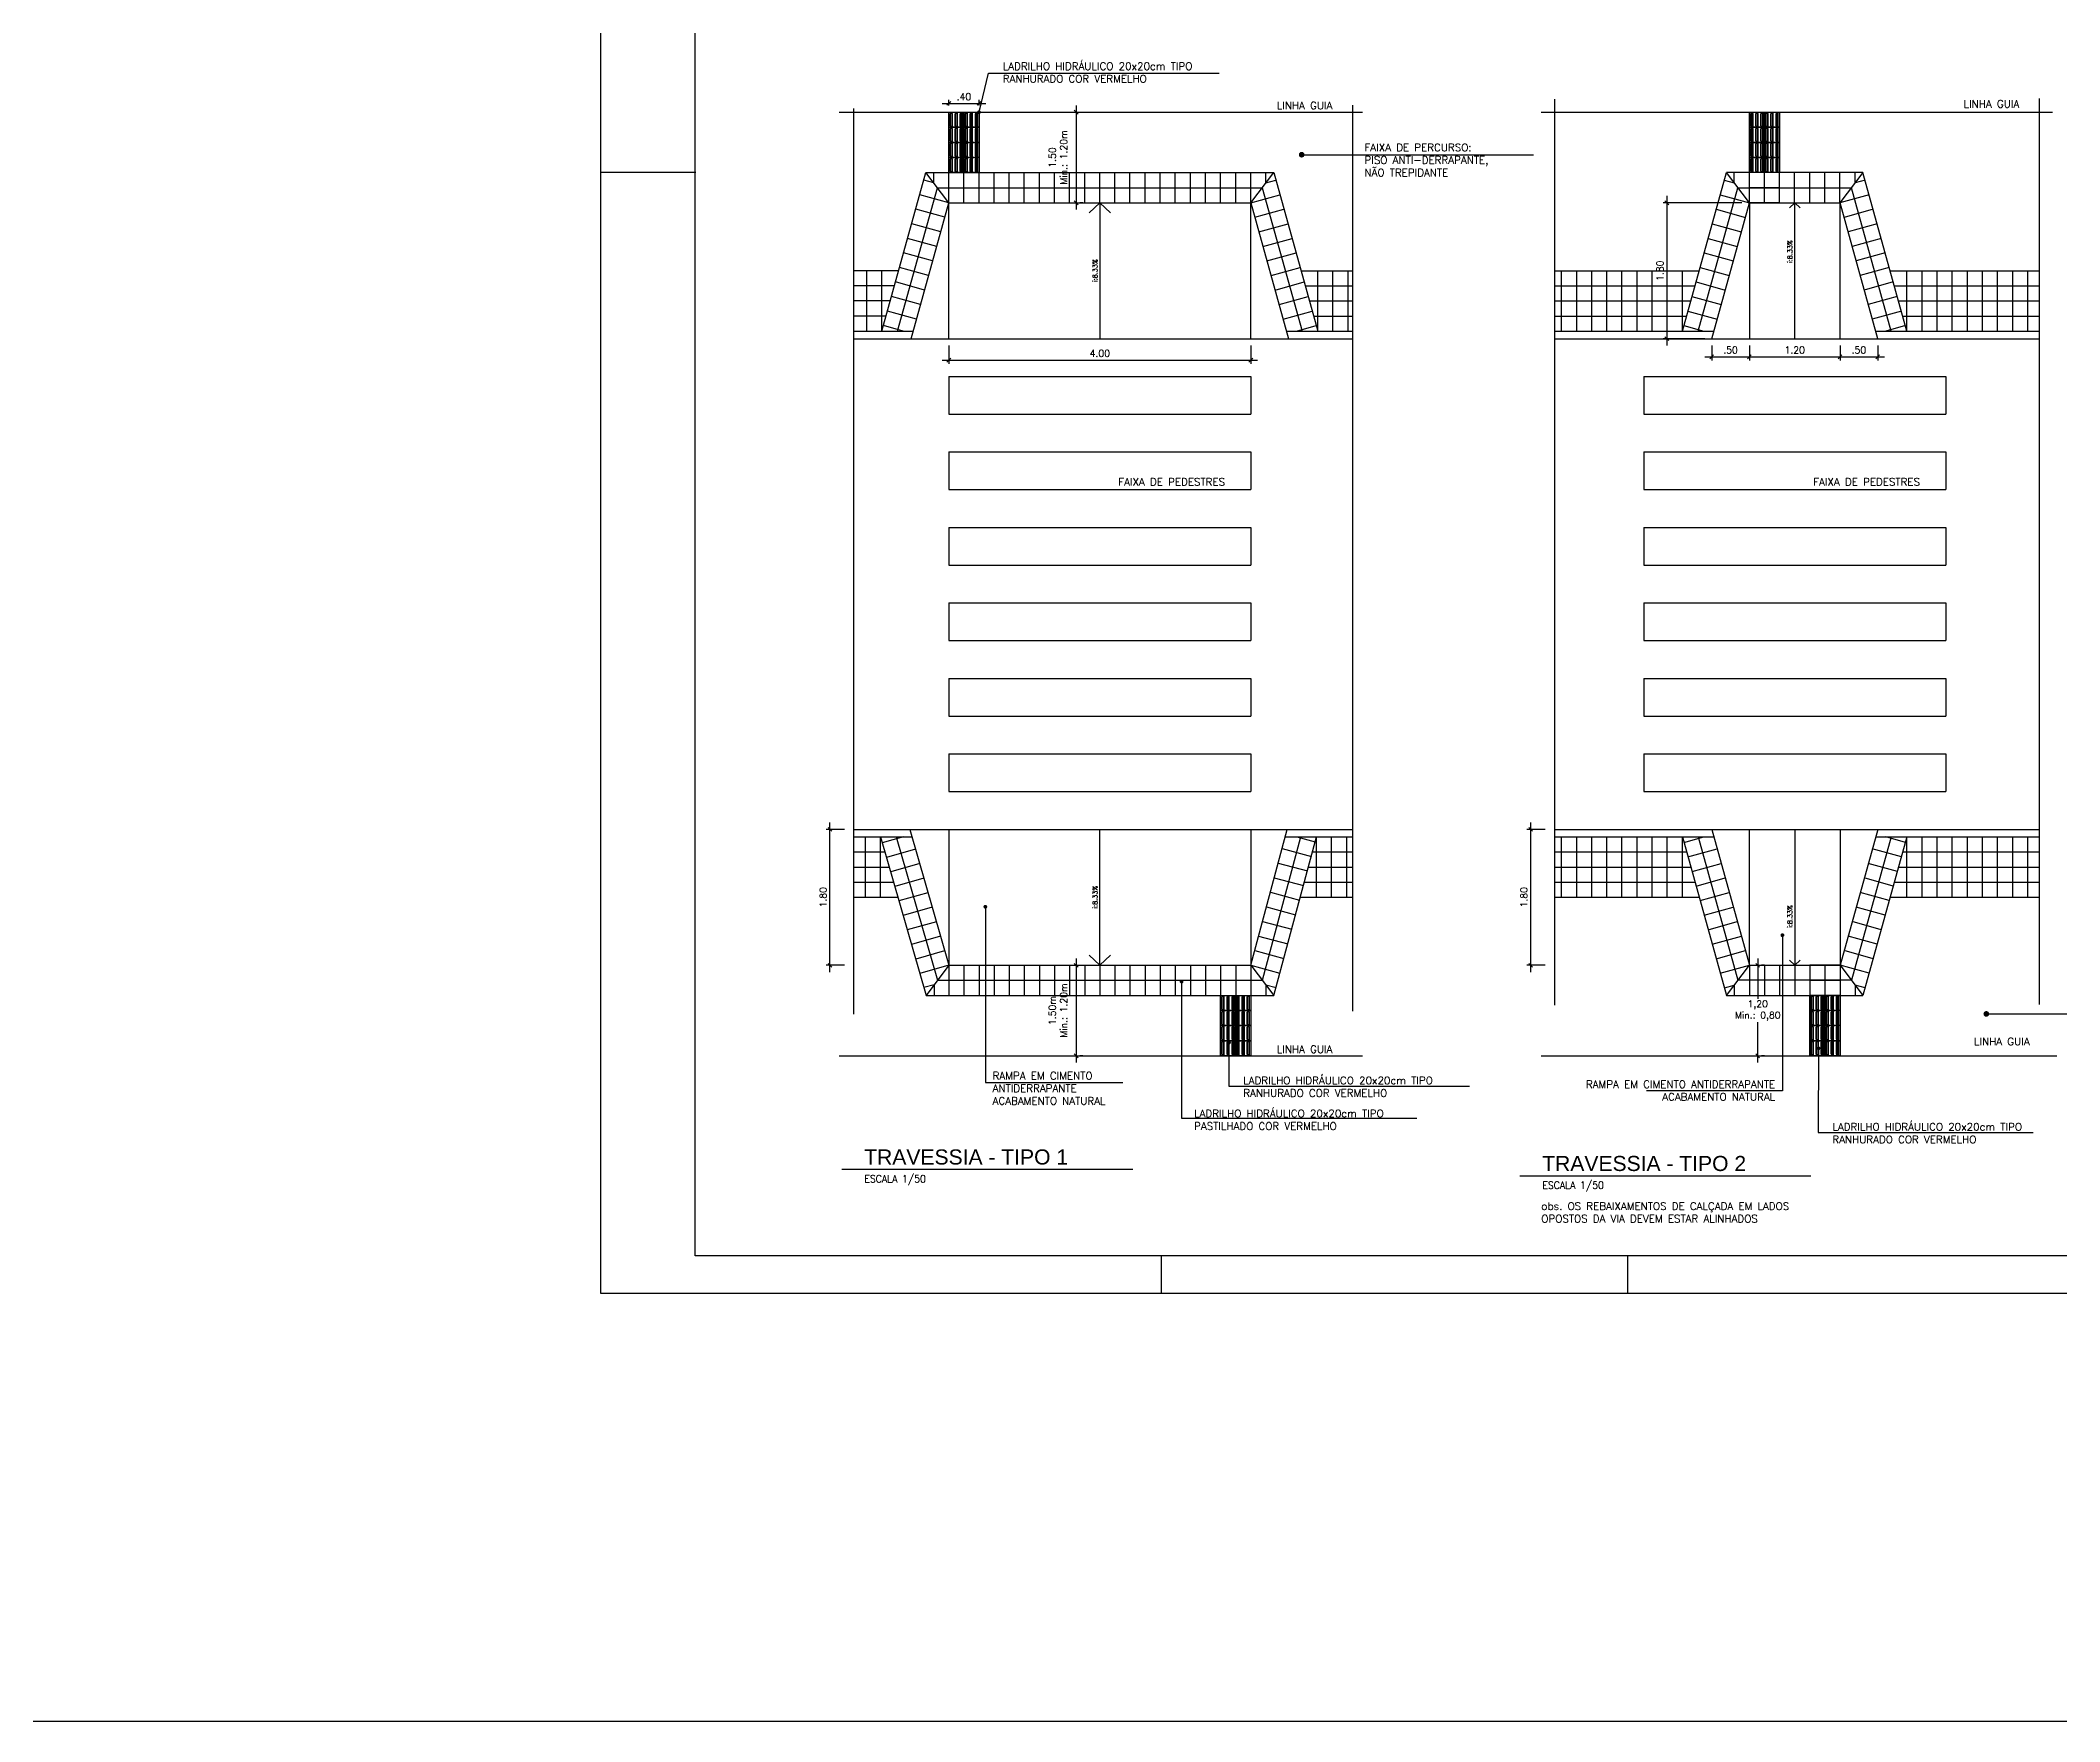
# Model space of a CAD drawing. Extents: x -1057 to 3416, y -340 to 4111.
# Drawn here: x -246.79 to -220.04, y 559.78 to 582.05 of the extents above; entities that cross this region are included whole.
import ezdxf
from ezdxf.enums import TextEntityAlignment as Align

# ---------------------------------------------------------------- set-up
doc = ezdxf.new("R2010")
doc.units = 0
doc.header["$LTSCALE"] = 50
doc.linetypes.add('ACAD_ISO04W100', pattern=[30, 24, -3, 0, -3])
doc.linetypes.add('CONTINU', pattern=[0])
for name, color, linetype in [('Cotas', 9, 'Continuous'), ('HACHURA', 8, 'Continuous'), ('medir projeto', 6, 'Continuous'), ('pena 0.09', 8, 'Continuous'), ('pena 0.1', 1, 'Continuous'), ('pena 0.2', 2, 'Continuous'), ('pena 0.5', 5, 'Continuous'), ('Texto 1', 7, 'Continuous'), ('Texto 2', 1, 'Continuous'), ('Texto 3', 3, 'Continuous')]:
    doc.layers.add(name, color=color, linetype=linetype)
doc.styles.add('arial', font='arial.ttf')
doc.styles.add('ROMANS', font='romans')
doc.styles.add('TT', font='arial.ttf')
doc.dimstyles.new('[m] 1-50', dxfattribs={"dimscale": 50, "dimtxt": 0.0018, "dimasz": 0.001, "dimexe": 0.001, "dimexo": 0.0018, "dimgap": 0.0005, "dimtad": 0, "dimzin": 4, "dimdsep": 46, "dimtxsty": 'ROMANS', "dimblk1": 'OBLIQUE', "dimblk2": 'OBLIQUE', "dimsah": 1, "dimcen": 0.001, "dimdle": 0.0018, "dimclrd": 256, "dimclre": 256, "dimclrt": 2, "dimadec": 0, "dimazin": 0, "dimtfac": 1, "dimtofl": 0, "dimtmove": 0, "dimatfit": 3, "dimldrblk": 'DOT', "dimfxl": 1, "dimtvp": 1, "dimtolj": 1, "dimtzin": 0, "dimarcsym": 0})
doc.dimstyles.new('[m] 1-75', dxfattribs={"dimscale": 75, "dimtxt": 0.0018, "dimasz": 0.001, "dimexe": 0.001, "dimexo": 0.0018, "dimgap": 0.0005, "dimtad": 0, "dimzin": 4, "dimdsep": 46, "dimtxsty": 'ROMANS', "dimblk1": 'OBLIQUE', "dimblk2": 'OBLIQUE', "dimsah": 1, "dimcen": 0.001, "dimdle": 0.0018, "dimclrd": 256, "dimclre": 256, "dimclrt": 2, "dimadec": 0, "dimazin": 0, "dimtfac": 1, "dimtofl": 0, "dimtmove": 0, "dimatfit": 3, "dimldrblk": 'DOT', "dimfxl": 1, "dimtvp": 1, "dimtolj": 1, "dimtzin": 0, "dimarcsym": 0})
doc.dimstyles.new('Copy of [m] 1-50', dxfattribs={"dimscale": 50, "dimtxt": 0.0018, "dimasz": 0.001, "dimexe": 0.001, "dimexo": 0.0018, "dimgap": 0.0005, "dimtad": 0, "dimtih": 1, "dimtoh": 1, "dimzin": 4, "dimdsep": 46, "dimtxsty": 'ROMANS', "dimblk1": 'OBLIQUE', "dimblk2": 'OBLIQUE', "dimsah": 1, "dimcen": 0.001, "dimdle": 0.0018, "dimclrd": 256, "dimclre": 256, "dimclrt": 2, "dimadec": 0, "dimazin": 0, "dimtfac": 1, "dimtofl": 0, "dimtmove": 0, "dimatfit": 3, "dimldrblk": 'DOT', "dimfxl": 1, "dimtvp": 1, "dimtolj": 1, "dimtzin": 0, "dimarcsym": 0})

# ---------------------------------------------------------------- blocks, each defined once
blk = doc.blocks.new('A$C52A74C32')
at = {"layer": 'HACHURA', "color": 1}
for p, q in [((0, 4), (4, 4)), ((0, 0), (0, 4)), ((0.35, 3.6), (0.35, 0.4)), ((0.45, 3.6), (0.45, 0.4)), ((0.85, 3.6), (0.85, 0.4)), ((0.95, 3.6), (0.95, 0.4)), ((1.7, 3.6), (1.7, 0.4)), ((1.8, 3.6), (1.8, 0.4)), ((2.2, 3.6), (2.2, 0.4)), ((2.3, 3.6), (2.3, 0.4)), ((3.05, 3.6), (3.05, 0.4)), ((3.15, 3.6), (3.15, 0.4)), ((3.55, 3.6), (3.55, 0.4)), ((3.65, 3.6), (3.65, 0.4)), ((4, 4), (4, 0)), ((4, 0), (0, 0))]:
    blk.add_line(p, q, dxfattribs=at)
for centre, major_axis, start_param, end_param in [((0.65, 3.6), (-0.212, 0.212), 3.926991, 7.068583), ((0.65, 0.4), (0.212, 0.212), 2.356194, 5.497787), ((0.65, 3.6), (-0.141, 0.141), 3.926991, 7.068583), ((0.65, 0.4), (-0.141, 0.141), 0.785398, 3.926991), ((2, 3.6), (-0.212, 0.212), 3.926991, 7.068583), ((2, 0.4), (0.212, 0.212), 2.356194, 5.497787), ((2, 3.6), (-0.141, 0.141), 3.926991, 7.068583), ((2, 0.4), (-0.141, 0.141), 0.785398, 3.926991), ((3.35, 3.6), (-0.212, 0.212), 3.926991, 7.068583), ((3.35, 0.4), (0.212, 0.212), 2.356194, 5.497787), ((3.35, 3.6), (-0.141, 0.141), 3.926991, 7.068583), ((3.35, 0.4), (-0.141, 0.141), 0.785398, 3.926991)]:
    blk.add_ellipse(centre, major_axis=major_axis, ratio=1, start_param=start_param, end_param=end_param, dxfattribs=at)
blk = doc.blocks.new('*U53')
at = {"color": 8}
for p, q in [((2.513, 29.7), (0.013, 29.7)), ((14.856, 0), (14.856, 1)), ((27.2, 1), (27.2, 0))]:
    blk.add_line(p, q, dxfattribs=at)
blk.add_lwpolyline([(0, 58), (82.7, 58), (82.7, 0), (0, 0)], close=True, dxfattribs=at)
at = {"color": 41}
blk.add_lwpolyline([(2.5, 57), (81.7, 57), (81.7, 1), (2.5, 1)], close=True, dxfattribs=at)
at = {"style": 'ROMANS'}
for tag, p, height in [('PRANCHA', (0.546, 60.716), 2), ('EQUIPE:', (64.485, 10.048), 0.2), ('REGIONAL', (68.085, 1.65), 0.2)]:
    blk.add_attdef(tag, p, '', height=height, dxfattribs=at)
at = {"color": 3, "style": 'arial'}
for tag, p in [('GERENCIA', (68.227, 13.23)), ('ETAPA', (68.114, 4.165))]:
    blk.add_attdef(tag, p, '', height=0.35, dxfattribs=at)
at = {"color": 2}
for tag, p, height, style in [('ADMINISTRAÇÃO', (68.199, 12.59), 0.2, 'arial'), ('SECRETÁRIO', (68.199, 11.922), 0.2, 'arial'), ('EQUIPE', (68.114, 10.032), 0.25, 'arial'), ('EQUIPE', (68.114, 9.632), 0.25, 'arial'), ('EQUIPE', (68.114, 9.232), 0.25, 'arial'), ('EQUIPE', (68.114, 8.832), 0.25, 'arial'), ('EQUIPE', (68.114, 8.432), 0.25, 'arial'), ('EQUIPE', (68.114, 8.032), 0.25, 'arial'), ('EQUIPE', (68.114, 7.632), 0.25, 'arial'), ('EQUIPE', (68.114, 7.232), 0.25, 'arial'), ('EQUIPE', (68.114, 6.832), 0.25, 'arial'), ('DESENHO', (78.445, 5.188), 0.25, 'ROMANS'), ('ESCALA', (78.445, 4.182), 0.25, 'ROMANS'), ('ASSUNTO', (68.114, 3.593), 0.3, 'arial'), ('ASSUNTO', (68.114, 3.164), 0.3, 'arial'), ('DATA', (78.445, 3.184), 0.25, 'ROMANS')]:
    blk.add_attdef(tag, p, '', height=height, dxfattribs=dict(at, style=style))
at = {"color": 4, "style": 'arial'}
blk.add_attdef('PROJETO', (68.114, 5.174), '', height=0.35, dxfattribs=at)
at = {"color": 6, "style": 'arial'}
blk.add_attdef('OBRA', (68.114, 2.169), '', height=0.4, dxfattribs=at)
at = {"color": 4, "style": 'arial'}
blk.add_attdef('NUM', text='', height=0.789, dxfattribs=at).set_placement((79.181, 1.511), align=Align.CENTER)
at = {"color": 9, "style": 'ROMANS'}
blk.add_attdef('ARQUIVO:', (82.058, 1.023), '', height=0.18, rotation=90, dxfattribs=at)
blk = doc.blocks.new('titulo_padrao_pmv')
at = {"layer": 'Texto 2', "linetype": 'Continuous', "style": 'ROMANS', "width": 0.9}
blk.add_attdef('ESCALA', (0.59269, -0.35325), '', height=0.2, dxfattribs=at)
at = {"layer": 'Texto 3', "style": 'ROMANS', "width": 0.9}
blk.add_attdef('TÍTULO', (0.58776, 0.12414), '', height=0.35, dxfattribs=at)
blk = doc.blocks.new('_OBLIQUE')
at = {"color": 0, "linetype": 'ByBlock'}
blk.add_line((-0.5, -0.5), (0.5, 0.5), dxfattribs=at)
blk = doc.blocks.new('*D73')
at = {"layer": 'Cotas', "lineweight": -2, "transparency": 16777216}
for p, q in [((-236.138, 571.603), (-236.381, 571.603)), ((-236.331, 569.713), (-236.331, 571.693)), ((-236.138, 569.803), (-236.381, 569.803))]:
    blk.add_line(p, q, dxfattribs=at)
at = {"layer": 'DEFPOINTS', "color": 0, "lineweight": -2, "transparency": 16777216}
for p in [(-236.331, 571.603), (-236.048, 571.603), (-236.048, 569.803)]:
    blk.add_point(p, dxfattribs=at)
at = {"layer": 'Cotas', "lineweight": -2, "transparency": 16777216, "xscale": 0.05, "yscale": 0.05, "zscale": 0.05}
for p, rotation in [((-236.331, 571.603), 90), ((-236.331, 569.803), 270)]:
    blk.add_blockref('_OBLIQUE', p, dxfattribs=dict(at, rotation=rotation))
at = {"layer": 'Cotas', "color": 2, "transparency": 16777216, "insert": (-236.421, 570.703), "char_height": 0.09, "attachment_point": 5, "rotation": 90, "style": 'ROMANS'}
blk.add_mtext('\\A1;1.80', dxfattribs=at)
blk = doc.blocks.new('_DOT')
at = {"color": 0, "linetype": 'ByBlock'}
blk.add_line((-0.5, 0), (-1, 0), dxfattribs=at)
at = {"color": 0, "linetype": 'ByBlock', "const_width": 0.5}
blk.add_lwpolyline([(-0.25, 0, 1), (0.25, 0, 1)], format="xyb", close=True, dxfattribs=at)
blk = doc.blocks.new('*D91')
at = {"layer": 'DEFPOINTS', "color": 0, "linetype": 'Continuous', "lineweight": -2, "transparency": 16777216}
for p in [(-224.041, 569.803), (-224.041, 568.603), (-224.041, 568.603)]:
    blk.add_point(p, dxfattribs=at)
at = {"layer": 'Texto 2', "linetype": 'Continuous', "lineweight": -2, "transparency": 16777216}
for p, q in [((-224.041, 569.893), (-224.041, 569.357)), ((-223.951, 569.803), (-223.991, 569.803)), ((-224.041, 568.513), (-224.041, 569.05)), ((-223.951, 568.603), (-223.991, 568.603))]:
    blk.add_line(p, q, dxfattribs=at)
at = {"layer": 'Texto 2', "linetype": 'Continuous', "lineweight": -2, "transparency": 16777216, "xscale": 0.05, "yscale": 0.05, "zscale": 0.05}
for p, rotation in [((-224.041, 569.803), 90), ((-224.041, 568.603), 270)]:
    blk.add_blockref('_OBLIQUE', p, dxfattribs=dict(at, rotation=rotation))
at = {"layer": 'Texto 2', "color": 2, "linetype": 'Continuous', "transparency": 16777216, "insert": (-224.041, 569.203), "char_height": 0.09, "attachment_point": 5, "style": 'ROMANS'}
blk.add_mtext('\\A1;1,20\\PMin.: 0,80', dxfattribs=at)
blk = doc.blocks.new('*D92')
at = {"layer": 'Cotas', "lineweight": -2, "transparency": 16777216}
for p, q in [((-233.159, 569.803), (-233.119, 569.803)), ((-233.069, 569.893), (-233.069, 568.513)), ((-232.979, 568.603), (-233.019, 568.603))]:
    blk.add_line(p, q, dxfattribs=at)
at = {"layer": 'DEFPOINTS', "color": 0, "lineweight": -2, "transparency": 16777216}
for p in [(-233.069, 569.803), (-233.069, 568.603), (-233.069, 568.603)]:
    blk.add_point(p, dxfattribs=at)
at = {"layer": 'Cotas', "lineweight": -2, "transparency": 16777216, "xscale": 0.05, "yscale": 0.05, "zscale": 0.05}
for p, rotation in [((-233.069, 569.803), 90), ((-233.069, 568.603), 270)]:
    blk.add_blockref('_OBLIQUE', p, dxfattribs=dict(at, rotation=rotation))
at = {"layer": 'Cotas', "color": 2, "transparency": 16777216, "insert": (-233.309, 569.203), "char_height": 0.09, "attachment_point": 5, "rotation": 90, "style": 'ROMANS'}
blk.add_mtext('\\A1;1.50m\\PMin.: 1.20m', dxfattribs=at)
blk = doc.blocks.new('*D99')
at = {"layer": 'Cotas', "lineweight": -2, "transparency": 16777216}
for p, q in [((-234.846, 581.219), (-234.266, 581.219)), ((-234.756, 581.193), (-234.756, 581.269)), ((-234.356, 581.193), (-234.356, 581.269))]:
    blk.add_line(p, q, dxfattribs=at)
at = {"layer": 'DEFPOINTS', "color": 0, "lineweight": -2, "transparency": 16777216}
for p in [(-234.356, 581.219), (-234.756, 581.103), (-234.356, 581.103)]:
    blk.add_point(p, dxfattribs=at)
at = {"layer": 'Cotas', "lineweight": -2, "transparency": 16777216, "xscale": 0.05, "yscale": 0.05, "zscale": 0.05, "rotation": 180}
blk.add_blockref('_OBLIQUE', (-234.756, 581.219), dxfattribs=at)
at = {"layer": 'Cotas', "lineweight": -2, "transparency": 16777216, "xscale": 0.05, "yscale": 0.05, "zscale": 0.05}
blk.add_blockref('_OBLIQUE', (-234.356, 581.219), dxfattribs=at)
at = {"layer": 'Cotas', "color": 2, "transparency": 16777216, "insert": (-234.556, 581.309), "char_height": 0.09, "attachment_point": 5, "style": 'ROMANS'}
blk.add_mtext('\\A1;.40', dxfattribs=at)
blk = doc.blocks.new('*D100')
at = {"layer": 'Cotas', "lineweight": -2, "transparency": 16777216}
for p, q in [((-233.159, 581.103), (-233.119, 581.103)), ((-233.069, 581.193), (-233.069, 579.813)), ((-232.979, 579.903), (-233.019, 579.903))]:
    blk.add_line(p, q, dxfattribs=at)
at = {"layer": 'DEFPOINTS', "color": 0, "lineweight": -2, "transparency": 16777216}
for p in [(-233.069, 581.103), (-233.069, 579.903), (-233.069, 579.903)]:
    blk.add_point(p, dxfattribs=at)
at = {"layer": 'Cotas', "lineweight": -2, "transparency": 16777216, "xscale": 0.05, "yscale": 0.05, "zscale": 0.05}
for p, rotation in [((-233.069, 581.103), 90), ((-233.069, 579.903), 270)]:
    blk.add_blockref('_OBLIQUE', p, dxfattribs=dict(at, rotation=rotation))
at = {"layer": 'Cotas', "color": 2, "transparency": 16777216, "insert": (-233.309, 580.503), "char_height": 0.09, "attachment_point": 5, "rotation": 90, "style": 'ROMANS'}
blk.add_mtext('\\A1;1.50\\PMin.: 1.20m', dxfattribs=at)
blk = doc.blocks.new('*D101')
at = {"layer": 'Cotas', "lineweight": -2, "transparency": 16777216}
for p, q in [((-226.855, 571.603), (-227.098, 571.603)), ((-227.048, 569.713), (-227.048, 571.693)), ((-226.855, 569.803), (-227.098, 569.803))]:
    blk.add_line(p, q, dxfattribs=at)
at = {"layer": 'DEFPOINTS', "color": 0, "lineweight": -2, "transparency": 16777216}
for p in [(-227.048, 571.603), (-226.765, 571.603), (-226.765, 569.803)]:
    blk.add_point(p, dxfattribs=at)
at = {"layer": 'Cotas', "lineweight": -2, "transparency": 16777216, "xscale": 0.05, "yscale": 0.05, "zscale": 0.05}
for p, rotation in [((-227.048, 571.603), 90), ((-227.048, 569.803), 270)]:
    blk.add_blockref('_OBLIQUE', p, dxfattribs=dict(at, rotation=rotation))
at = {"layer": 'Cotas', "color": 2, "transparency": 16777216, "insert": (-227.138, 570.703), "char_height": 0.09, "attachment_point": 5, "rotation": 90, "style": 'ROMANS'}
blk.add_mtext('\\A1;1.80', dxfattribs=at)
blk = doc.blocks.new('*D107')
at = {"layer": 'Cotas', "lineweight": -2, "transparency": 16777216}
for p, q in [((-224.251, 579.903), (-225.295, 579.903)), ((-225.245, 579.993), (-225.245, 578.013)), ((-224.741, 578.103), (-225.295, 578.103))]:
    blk.add_line(p, q, dxfattribs=at)
at = {"layer": 'DEFPOINTS', "color": 0, "lineweight": -2, "transparency": 16777216}
for p in [(-224.161, 579.903), (-225.245, 578.103), (-224.651, 578.103)]:
    blk.add_point(p, dxfattribs=at)
at = {"layer": 'Cotas', "lineweight": -2, "transparency": 16777216, "xscale": 0.05, "yscale": 0.05, "zscale": 0.05}
for p, rotation in [((-225.245, 579.903), 90), ((-225.245, 578.103), 270)]:
    blk.add_blockref('_OBLIQUE', p, dxfattribs=dict(at, rotation=rotation))
at = {"layer": 'Cotas', "color": 2, "transparency": 16777216, "insert": (-225.335, 579.003), "char_height": 0.09, "attachment_point": 5, "rotation": 90, "style": 'ROMANS'}
blk.add_mtext('\\A1;1.80', dxfattribs=at)
blk = doc.blocks.new('*D108')
at = {"layer": 'Cotas', "lineweight": -2, "transparency": 16777216}
for p, q in [((-224.651, 578.013), (-224.651, 577.813)), ((-224.151, 578.013), (-224.151, 577.813)), ((-224.741, 577.863), (-224.061, 577.863))]:
    blk.add_line(p, q, dxfattribs=at)
at = {"layer": 'DEFPOINTS', "color": 0, "lineweight": -2, "transparency": 16777216}
for p in [(-224.651, 578.103), (-224.151, 578.103), (-224.151, 577.863)]:
    blk.add_point(p, dxfattribs=at)
at = {"layer": 'Cotas', "lineweight": -2, "transparency": 16777216, "xscale": 0.05, "yscale": 0.05, "zscale": 0.05, "rotation": 180}
blk.add_blockref('_OBLIQUE', (-224.651, 577.863), dxfattribs=at)
at = {"layer": 'Cotas', "lineweight": -2, "transparency": 16777216, "xscale": 0.05, "yscale": 0.05, "zscale": 0.05}
blk.add_blockref('_OBLIQUE', (-224.151, 577.863), dxfattribs=at)
at = {"layer": 'Cotas', "color": 2, "transparency": 16777216, "insert": (-224.401, 577.953), "char_height": 0.09, "attachment_point": 5, "style": 'ROMANS'}
blk.add_mtext('\\A1;.50', dxfattribs=at)
blk = doc.blocks.new('*D109')
at = {"layer": 'Cotas', "lineweight": -2, "transparency": 16777216}
for p, q in [((-224.151, 578.013), (-224.151, 577.813)), ((-222.951, 578.013), (-222.951, 577.813)), ((-224.241, 577.863), (-222.861, 577.863))]:
    blk.add_line(p, q, dxfattribs=at)
at = {"layer": 'DEFPOINTS', "color": 0, "lineweight": -2, "transparency": 16777216}
for p in [(-224.151, 578.103), (-222.951, 578.103), (-222.951, 577.863)]:
    blk.add_point(p, dxfattribs=at)
at = {"layer": 'Cotas', "lineweight": -2, "transparency": 16777216, "xscale": 0.05, "yscale": 0.05, "zscale": 0.05, "rotation": 180}
blk.add_blockref('_OBLIQUE', (-224.151, 577.863), dxfattribs=at)
at = {"layer": 'Cotas', "lineweight": -2, "transparency": 16777216, "xscale": 0.05, "yscale": 0.05, "zscale": 0.05}
blk.add_blockref('_OBLIQUE', (-222.951, 577.863), dxfattribs=at)
at = {"layer": 'Cotas', "color": 2, "transparency": 16777216, "insert": (-223.551, 577.953), "char_height": 0.09, "attachment_point": 5, "style": 'ROMANS'}
blk.add_mtext('\\A1;1.20', dxfattribs=at)
blk = doc.blocks.new('*D110')
at = {"layer": 'Cotas', "lineweight": -2, "transparency": 16777216}
for p, q in [((-222.951, 578.013), (-222.951, 577.813)), ((-222.451, 578.013), (-222.451, 577.813)), ((-223.041, 577.863), (-222.361, 577.863))]:
    blk.add_line(p, q, dxfattribs=at)
at = {"layer": 'DEFPOINTS', "color": 0, "lineweight": -2, "transparency": 16777216}
for p in [(-222.951, 578.103), (-222.451, 578.103), (-222.451, 577.863)]:
    blk.add_point(p, dxfattribs=at)
at = {"layer": 'Cotas', "lineweight": -2, "transparency": 16777216, "xscale": 0.05, "yscale": 0.05, "zscale": 0.05, "rotation": 180}
blk.add_blockref('_OBLIQUE', (-222.951, 577.863), dxfattribs=at)
at = {"layer": 'Cotas', "lineweight": -2, "transparency": 16777216, "xscale": 0.05, "yscale": 0.05, "zscale": 0.05}
blk.add_blockref('_OBLIQUE', (-222.451, 577.863), dxfattribs=at)
at = {"layer": 'Cotas', "color": 2, "transparency": 16777216, "insert": (-222.701, 577.953), "char_height": 0.09, "attachment_point": 5, "style": 'ROMANS'}
blk.add_mtext('\\A1;.50', dxfattribs=at)
blk = doc.blocks.new('*D111')
at = {"layer": 'Cotas', "lineweight": -2, "transparency": 16777216}
for p, q in [((-234.756, 578.013), (-234.756, 577.768)), ((-230.756, 578.013), (-230.756, 577.768)), ((-234.846, 577.818), (-230.666, 577.818))]:
    blk.add_line(p, q, dxfattribs=at)
at = {"layer": 'DEFPOINTS', "color": 0, "lineweight": -2, "transparency": 16777216}
for p in [(-234.756, 578.103), (-230.756, 578.103), (-230.756, 577.818)]:
    blk.add_point(p, dxfattribs=at)
at = {"layer": 'Cotas', "lineweight": -2, "transparency": 16777216, "xscale": 0.05, "yscale": 0.05, "zscale": 0.05, "rotation": 180}
blk.add_blockref('_OBLIQUE', (-234.756, 577.818), dxfattribs=at)
at = {"layer": 'Cotas', "lineweight": -2, "transparency": 16777216, "xscale": 0.05, "yscale": 0.05, "zscale": 0.05}
blk.add_blockref('_OBLIQUE', (-230.756, 577.818), dxfattribs=at)
at = {"layer": 'Cotas', "color": 2, "transparency": 16777216, "insert": (-232.756, 577.908), "char_height": 0.09, "attachment_point": 5, "style": 'ROMANS'}
blk.add_mtext('\\A1;4.00', dxfattribs=at)
blk = doc.blocks.new('A$C07510EEE')
at = {"layer": 'Cotas', "color": 1}
for p, q in [((0.555, 2), (0.687, 1.963)), ((2.391, 2.1), (0.583, 2.1)), ((0.887, 1.7), (0.583, 2.1)), ((0.687, 1.963), (0.687, 2.1)), ((0.887, 1.7), (0.887, 2.1)), ((1.287, 1.9), (0.887, 1.9)), ((1.087, 1.7), (1.087, 2.1)), ((1.287, 1.7), (1.287, 2.1)), ((1.487, 1.7), (1.487, 2.1)), ((1.687, 1.7), (1.687, 2.1)), ((1.887, 1.7), (1.887, 2.1)), ((2.391, 2.1), (2.087, 1.7)), ((2.087, 1.7), (2.087, 2.1)), ((2.287, 1.963), (2.287, 2.1)), ((2.419, 2), (2.287, 1.963)), ((0.448, 1.614), (0.834, 1.507)), ((0.502, 1.807), (0.887, 1.7)), ((2.473, 1.807), (2.087, 1.7)), ((2.526, 1.614), (2.141, 1.507)), ((0.395, 1.422), (0.78, 1.315)), ((2.58, 1.422), (2.194, 1.315)), ((0.341, 1.229), (0.727, 1.122)), ((2.633, 1.229), (2.248, 1.122)), ((0.234, 0.844), (0.62, 0.736)), ((0.288, 1.036), (0.673, 0.929)), ((2.687, 1.036), (2.301, 0.929)), ((2.74, 0.844), (2.355, 0.736)), ((0.181, 0.651), (0.566, 0.544)), ((2.794, 0.651), (2.409, 0.544)), ((0.127, 0.458), (0.513, 0.351)), ((2.847, 0.458), (2.462, 0.351)), ((0.02, 0.073), (0.282, 0)), ((0.074, 0.265), (0.459, 0.158)), ((2.901, 0.265), (2.516, 0.158)), ((2.955, 0.073), (2.693, 0))]:
    blk.add_line(p, q, dxfattribs=at)
at = {"layer": 'pena 0.2', "color": 1}
for p, q in [((0, 0), (0.583, 2.1)), ((0.208, 0), (0.735, 1.9)), ((0.735, 1.9), (2.239, 1.9)), ((2.767, 0), (2.239, 1.9)), ((2.975, 0), (2.391, 2.1))]:
    blk.add_line(p, q, dxfattribs=at)

msp = doc.modelspace()

# ---------------------------------------------------------------- linework, layer by layer
at = {"layer": 'HACHURA'}
for p, q in [((-234.756, 577.603), (-230.756, 577.603)), ((-234.756, 577.603), (-234.756, 577.103)), ((-230.756, 577.603), (-230.756, 577.103)), ((-225.551, 577.603), (-221.551, 577.603)), ((-225.551, 577.603), (-225.551, 577.103)), ((-221.551, 577.603), (-221.551, 577.103)), ((-234.756, 577.103), (-230.756, 577.103)), ((-225.551, 577.103), (-221.551, 577.103)), ((-234.756, 576.603), (-230.756, 576.603)), ((-234.756, 576.603), (-234.756, 576.103)), ((-230.756, 576.603), (-230.756, 576.103)), ((-225.551, 576.603), (-221.551, 576.603)), ((-225.551, 576.603), (-225.551, 576.103)), ((-221.551, 576.603), (-221.551, 576.103)), ((-234.756, 576.103), (-230.756, 576.103)), ((-225.551, 576.103), (-221.551, 576.103)), ((-234.756, 575.603), (-230.756, 575.603)), ((-234.756, 575.603), (-234.756, 575.103)), ((-230.756, 575.603), (-230.756, 575.103)), ((-225.551, 575.603), (-221.551, 575.603)), ((-225.551, 575.603), (-225.551, 575.103)), ((-221.551, 575.603), (-221.551, 575.103)), ((-234.756, 575.103), (-230.756, 575.103)), ((-225.551, 575.103), (-221.551, 575.103)), ((-234.756, 574.603), (-230.756, 574.603)), ((-234.756, 574.603), (-234.756, 574.103)), ((-230.756, 574.603), (-230.756, 574.103)), ((-225.551, 574.603), (-221.551, 574.603)), ((-225.551, 574.603), (-225.551, 574.103)), ((-221.551, 574.603), (-221.551, 574.103)), ((-234.756, 574.103), (-230.756, 574.103)), ((-225.551, 574.103), (-221.551, 574.103)), ((-234.756, 573.603), (-230.756, 573.603)), ((-234.756, 573.603), (-234.756, 573.103)), ((-230.756, 573.603), (-230.756, 573.103)), ((-225.551, 573.603), (-221.551, 573.603)), ((-225.551, 573.603), (-225.551, 573.103)), ((-221.551, 573.603), (-221.551, 573.103)), ((-234.756, 573.103), (-230.756, 573.103)), ((-225.551, 573.103), (-221.551, 573.103)), ((-234.756, 572.603), (-230.756, 572.603)), ((-234.756, 572.603), (-230.756, 572.603)), ((-234.756, 572.603), (-234.756, 572.103)), ((-230.756, 572.603), (-230.756, 572.103)), ((-225.551, 572.603), (-221.551, 572.603)), ((-225.551, 572.603), (-221.551, 572.603)), ((-225.551, 572.603), (-225.551, 572.103)), ((-221.551, 572.603), (-221.551, 572.103)), ((-234.756, 572.103), (-230.756, 572.103)), ((-225.551, 572.103), (-221.551, 572.103))]:
    msp.add_line(p, q, dxfattribs=at)
at = {"layer": 'medir projeto', "color": 7, "linetype": 'CONTINU', "lineweight": -2}
msp.add_lwpolyline([(-304.285, 625.077), (-189.293, 625.077), (-189.293, 559.783), (-304.285, 559.783)], close=True, dxfattribs=at)
at = {"layer": 'pena 0.09'}
for p, q in [((-234.23, 581.619), (-231.176, 581.619)), ((-232.756, 579.903), (-232.898, 579.769)), ((-232.756, 579.903), (-232.756, 578.103)), ((-232.756, 579.903), (-232.613, 579.769)), ((-223.551, 579.903), (-223.622, 579.836)), ((-223.551, 578.103), (-223.551, 579.903)), ((-223.551, 579.903), (-223.48, 579.836)), ((-232.756, 569.803), (-232.756, 571.603)), ((-223.551, 571.603), (-223.551, 569.803)), ((-232.756, 569.803), (-232.898, 569.938)), ((-232.756, 569.803), (-232.613, 569.938)), ((-223.551, 569.803), (-223.622, 569.871)), ((-223.551, 569.803), (-223.48, 569.871)), ((-231.045, 568.203), (-227.859, 568.203)), ((-231.673, 567.778), (-228.557, 567.778)), ((-223.241, 567.588), (-220.391, 567.588))]:
    msp.add_line(p, q, dxfattribs=at)
at = {"layer": 'pena 0.09', "linetype": 'ACAD_ISO04W100', "ltscale": 0.01}
for p, q in [((-226.734, 581.276), (-226.734, 568.534)), ((-220.311, 581.283), (-220.311, 568.549)), ((-236.017, 581.153), (-236.017, 568.548)), ((-229.408, 581.195), (-229.408, 568.563))]:
    msp.add_line(p, q, dxfattribs=at)
at = {"layer": 'pena 0.09'}
for points in [[(-234.272, 568.251), (-232.452, 568.251)], [(-223.714, 568.138), (-225.516, 568.138)]]:
    msp.add_lwpolyline(points, dxfattribs=at)
at = {"layer": 'pena 0.1', "color": 1}
for p, q in [((-235.643, 578.203), (-235.06, 580.303)), ((-235.06, 580.303), (-230.452, 580.303)), ((-234.956, 580.166), (-234.956, 580.303)), ((-234.756, 579.903), (-234.756, 580.303)), ((-234.556, 579.903), (-234.556, 580.303)), ((-234.356, 579.903), (-234.356, 580.303)), ((-234.156, 579.903), (-234.156, 580.303)), ((-233.956, 579.903), (-233.956, 580.303)), ((-233.756, 579.903), (-233.756, 580.303)), ((-233.556, 579.903), (-233.556, 580.303)), ((-233.356, 579.903), (-233.356, 580.303)), ((-233.156, 579.903), (-233.156, 580.303)), ((-232.956, 579.903), (-232.956, 580.303)), ((-232.756, 579.903), (-232.756, 580.303)), ((-232.556, 579.903), (-232.556, 580.303)), ((-232.356, 579.903), (-232.356, 580.303)), ((-232.156, 579.903), (-232.156, 580.303)), ((-231.956, 579.903), (-231.956, 580.303)), ((-231.756, 579.903), (-231.756, 580.303)), ((-231.556, 579.903), (-231.556, 580.303)), ((-231.356, 579.903), (-231.356, 580.303)), ((-231.156, 579.903), (-231.156, 580.303)), ((-230.956, 579.903), (-230.956, 580.303)), ((-230.756, 579.903), (-230.756, 580.303)), ((-230.556, 580.166), (-230.556, 580.303)), ((-230.452, 580.303), (-229.868, 578.203)), ((-223.751, 580.303), (-224.151, 580.303)), ((-235.436, 578.203), (-234.908, 580.103)), ((-234.908, 580.103), (-230.604, 580.103)), ((-230.604, 580.103), (-230.076, 578.203)), ((-223.751, 580.103), (-224.151, 580.103)), ((-223.751, 579.903), (-224.151, 579.903)), ((-235.66, 571.503), (-235.057, 569.403)), ((-235.452, 571.503), (-234.907, 569.603)), ((-230.602, 569.603), (-230.092, 571.503)), ((-230.449, 569.403), (-229.885, 571.503)), ((-234.756, 569.803), (-234.756, 569.403)), ((-234.556, 569.803), (-234.556, 569.403)), ((-234.356, 569.803), (-234.356, 569.403)), ((-234.156, 569.803), (-234.156, 569.403)), ((-233.956, 569.803), (-233.956, 569.403)), ((-233.756, 569.803), (-233.756, 569.403)), ((-233.556, 569.803), (-233.556, 569.403)), ((-233.356, 569.803), (-233.356, 569.403)), ((-233.156, 569.803), (-233.156, 569.403)), ((-232.956, 569.803), (-232.956, 569.403)), ((-232.756, 569.803), (-232.756, 569.403)), ((-232.556, 569.803), (-232.556, 569.403)), ((-232.356, 569.803), (-232.356, 569.403)), ((-232.156, 569.803), (-232.156, 569.403)), ((-231.956, 569.803), (-231.956, 569.403)), ((-231.756, 569.803), (-231.756, 569.403)), ((-231.556, 569.803), (-231.556, 569.403)), ((-231.356, 569.803), (-231.356, 569.403)), ((-231.156, 569.803), (-231.156, 569.403)), ((-230.956, 569.803), (-230.956, 569.403)), ((-230.756, 569.803), (-230.756, 569.403)), ((-222.951, 569.803), (-223.351, 569.803)), ((-234.95, 569.542), (-234.95, 569.403)), ((-234.907, 569.603), (-230.602, 569.603)), ((-230.556, 569.542), (-230.556, 569.403)), ((-222.951, 569.603), (-223.351, 569.603)), ((-235.057, 569.403), (-230.449, 569.403)), ((-222.951, 569.403), (-223.351, 569.403)), ((-222.951, 569.203), (-223.351, 569.203)), ((-222.951, 569.003), (-223.351, 569.003)), ((-230.756, 568.603), (-231.156, 568.603))]:
    msp.add_line(p, q, dxfattribs=at)
at = {"layer": 'pena 0.1'}
for p, q in [((-234.956, 580.166), (-235.088, 580.203)), ((-234.756, 579.903), (-235.06, 580.303)), ((-230.756, 579.903), (-230.452, 580.303)), ((-230.556, 580.166), (-230.424, 580.203)), ((-234.756, 579.903), (-235.141, 580.01)), ((-230.756, 579.903), (-230.37, 580.01)), ((-234.863, 579.518), (-235.248, 579.625)), ((-234.809, 579.711), (-235.195, 579.818)), ((-230.702, 579.711), (-230.317, 579.818)), ((-230.649, 579.518), (-230.263, 579.625)), ((-234.916, 579.325), (-235.302, 579.432)), ((-230.595, 579.325), (-230.21, 579.432)), ((-234.97, 579.132), (-235.355, 579.239)), ((-230.542, 579.132), (-230.156, 579.239)), ((-235.421, 579.003), (-236.017, 579.003)), ((-235.843, 578.203), (-235.843, 579.003)), ((-235.643, 578.203), (-235.643, 579.003)), ((-235.077, 578.747), (-235.462, 578.854)), ((-235.023, 578.94), (-235.409, 579.047)), ((-230.488, 578.94), (-230.103, 579.047)), ((-230.435, 578.747), (-230.049, 578.854)), ((-230.091, 579.003), (-229.408, 579.003)), ((-229.868, 578.203), (-229.868, 579.003)), ((-229.668, 578.203), (-229.668, 579.003)), ((-229.468, 578.203), (-229.468, 579.003)), ((-226.734, 579.003), (-224.816, 579.003)), ((-226.639, 578.203), (-226.639, 579.003)), ((-226.439, 578.203), (-226.439, 579.003)), ((-226.239, 578.203), (-226.239, 579.003)), ((-226.039, 578.203), (-226.039, 579.003)), ((-225.839, 578.203), (-225.839, 579.003)), ((-225.639, 578.203), (-225.639, 579.003)), ((-225.439, 578.203), (-225.439, 579.003)), ((-225.239, 578.203), (-225.239, 579.003)), ((-225.039, 578.203), (-225.039, 579.003)), ((-222.286, 579.003), (-220.311, 579.003)), ((-222.064, 578.203), (-222.064, 579.003)), ((-221.864, 578.203), (-221.864, 579.003)), ((-221.664, 578.203), (-221.664, 579.003)), ((-221.464, 578.203), (-221.464, 579.003)), ((-221.264, 578.203), (-221.264, 579.003)), ((-221.064, 578.203), (-221.064, 579.003)), ((-220.864, 578.203), (-220.864, 579.003)), ((-220.664, 578.203), (-220.664, 579.003)), ((-220.464, 578.203), (-220.464, 579.003)), ((-235.477, 578.803), (-236.017, 578.803)), ((-235.532, 578.603), (-236.017, 578.603)), ((-235.131, 578.554), (-235.516, 578.661)), ((-230.381, 578.554), (-229.996, 578.661)), ((-230.035, 578.803), (-229.408, 578.803)), ((-229.98, 578.603), (-229.408, 578.603)), ((-226.734, 578.803), (-224.872, 578.803)), ((-226.734, 578.603), (-224.927, 578.603)), ((-222.231, 578.803), (-220.311, 578.803)), ((-222.175, 578.603), (-220.311, 578.603)), ((-235.588, 578.403), (-236.017, 578.403)), ((-235.361, 578.203), (-235.623, 578.276)), ((-235.184, 578.362), (-235.569, 578.469)), ((-230.328, 578.362), (-229.942, 578.469)), ((-230.15, 578.203), (-229.889, 578.276)), ((-229.924, 578.403), (-229.408, 578.403)), ((-226.734, 578.403), (-224.983, 578.403)), ((-222.119, 578.403), (-220.311, 578.403)), ((-235.86, 570.703), (-235.86, 571.503)), ((-235.66, 570.703), (-235.66, 571.503)), ((-235.357, 571.503), (-235.637, 571.423)), ((-235.197, 571.341), (-235.582, 571.231)), ((-230.341, 571.348), (-229.954, 571.245)), ((-230.146, 571.503), (-229.903, 571.438)), ((-229.885, 570.703), (-229.885, 571.503)), ((-229.685, 570.703), (-229.685, 571.503)), ((-229.485, 570.703), (-229.485, 571.503)), ((-226.639, 570.703), (-226.639, 571.503)), ((-226.439, 570.703), (-226.439, 571.503)), ((-226.239, 570.703), (-226.239, 571.503)), ((-226.039, 570.703), (-226.039, 571.503)), ((-225.839, 570.703), (-225.839, 571.503)), ((-225.639, 570.703), (-225.639, 571.503)), ((-225.439, 570.703), (-225.439, 571.503)), ((-225.239, 570.703), (-225.239, 571.503)), ((-225.039, 570.703), (-225.039, 571.503)), ((-222.064, 570.703), (-222.064, 571.503)), ((-221.864, 570.703), (-221.864, 571.503)), ((-221.664, 570.703), (-221.664, 571.503)), ((-221.464, 570.703), (-221.464, 571.503)), ((-221.264, 570.703), (-221.264, 571.503)), ((-221.064, 570.703), (-221.064, 571.503)), ((-220.864, 570.703), (-220.864, 571.503)), ((-220.664, 570.703), (-220.664, 571.503)), ((-220.464, 570.703), (-220.464, 571.503)), ((-236.017, 571.303), (-235.602, 571.303)), ((-236.017, 571.103), (-235.545, 571.103)), ((-235.142, 571.149), (-235.526, 571.039)), ((-230.393, 571.155), (-230.006, 571.052)), ((-229.992, 571.103), (-229.408, 571.103)), ((-229.939, 571.303), (-229.408, 571.303)), ((-226.734, 571.303), (-224.983, 571.303)), ((-226.734, 571.103), (-224.927, 571.103)), ((-222.175, 571.103), (-220.311, 571.103)), ((-222.119, 571.303), (-220.311, 571.303)), ((-236.017, 570.903), (-235.488, 570.903)), ((-235.087, 570.957), (-235.471, 570.846)), ((-230.445, 570.962), (-230.058, 570.858)), ((-230.046, 570.903), (-229.408, 570.903)), ((-226.734, 570.903), (-224.872, 570.903)), ((-222.231, 570.903), (-220.311, 570.903)), ((-236.017, 570.703), (-235.43, 570.703)), ((-235.032, 570.764), (-235.416, 570.654)), ((-234.977, 570.572), (-235.361, 570.462)), ((-230.548, 570.576), (-230.162, 570.472)), ((-230.496, 570.769), (-230.11, 570.665)), ((-230.1, 570.703), (-229.408, 570.703)), ((-226.734, 570.703), (-224.816, 570.703)), ((-222.286, 570.703), (-220.311, 570.703)), ((-234.921, 570.38), (-235.306, 570.27)), ((-230.6, 570.383), (-230.214, 570.279)), ((-234.866, 570.188), (-235.251, 570.077)), ((-234.811, 569.995), (-235.195, 569.885)), ((-230.704, 569.996), (-230.318, 569.893)), ((-230.652, 570.19), (-230.266, 570.086)), ((-234.756, 569.803), (-235.14, 569.693)), ((-234.756, 569.803), (-235.057, 569.403)), ((-230.756, 569.803), (-230.449, 569.403)), ((-230.756, 569.803), (-230.37, 569.699)), ((-223.351, 569.803), (-223.351, 568.603)), ((-222.951, 569.803), (-222.951, 568.603)), ((-234.95, 569.542), (-235.085, 569.506)), ((-230.556, 569.542), (-230.421, 569.506)), ((-223.351, 568.803), (-222.951, 568.803))]:
    msp.add_line(p, q, dxfattribs=at)
at = {"layer": 'pena 0.1', "color": 1, "linetype": 'Continuous'}
for p, q in [((-236.171, 567.101), (-232.32, 567.101)), ((-227.19, 567.015), (-223.339, 567.015))]:
    msp.add_line(p, q, dxfattribs=at)
at = {"layer": 'pena 0.1'}
msp.add_lwpolyline([(-223.151, 569.803), (-223.151, 568.603)], dxfattribs=at)
at = {"layer": 'pena 0.2', "color": 2}
for p, q in [((-234.556, 580.303), (-234.556, 581.103)), ((-223.951, 580.303), (-223.951, 581.103)), ((-234.356, 580.903), (-234.756, 580.903)), ((-234.356, 580.703), (-234.756, 580.703)), ((-223.751, 580.903), (-224.151, 580.903)), ((-223.751, 580.703), (-224.151, 580.703)), ((-234.356, 580.503), (-234.756, 580.503)), ((-223.751, 580.503), (-224.151, 580.503)), ((-224.151, 579.903), (-222.951, 579.903)), ((-224.151, 569.803), (-222.951, 569.803)), ((-230.756, 569.203), (-231.156, 569.203)), ((-230.956, 568.603), (-230.956, 569.403)), ((-222.951, 569.203), (-223.351, 569.203)), ((-223.151, 568.603), (-223.151, 569.403)), ((-230.756, 569.003), (-231.156, 569.003)), ((-222.951, 569.003), (-223.351, 569.003)), ((-230.756, 568.803), (-231.156, 568.803)), ((-222.951, 568.803), (-223.351, 568.803))]:
    msp.add_line(p, q, dxfattribs=at)
at = {"layer": 'pena 0.2'}
for p, q in [((-235.256, 578.103), (-234.756, 579.903)), ((-234.756, 579.903), (-230.756, 579.903)), ((-234.756, 578.103), (-234.756, 579.903)), ((-230.756, 578.103), (-230.756, 579.903)), ((-230.756, 579.903), (-230.256, 578.103)), ((-224.651, 578.103), (-224.151, 579.903)), ((-224.151, 579.903), (-224.151, 578.103)), ((-222.451, 578.103), (-222.951, 579.903)), ((-222.951, 578.103), (-222.951, 579.903)), ((-236.017, 578.203), (-235.228, 578.203)), ((-236.017, 578.103), (-229.408, 578.103)), ((-230.284, 578.203), (-229.408, 578.203)), ((-226.734, 578.203), (-224.623, 578.203)), ((-226.734, 578.103), (-220.311, 578.103)), ((-225.232, 578.203), (-224.623, 578.203)), ((-222.479, 578.203), (-220.311, 578.203)), ((-222.479, 578.203), (-221.9, 578.203)), ((-236.017, 571.603), (-229.408, 571.603)), ((-235.272, 571.603), (-234.756, 569.803)), ((-234.756, 571.603), (-234.756, 569.803)), ((-230.756, 571.603), (-230.756, 569.803)), ((-230.756, 569.803), (-230.272, 571.603)), ((-226.734, 571.603), (-220.311, 571.603)), ((-224.651, 571.603), (-224.151, 569.803)), ((-224.151, 569.803), (-224.151, 571.603)), ((-222.451, 571.603), (-222.951, 569.803)), ((-222.951, 571.603), (-222.951, 569.803)), ((-236.017, 571.503), (-235.244, 571.503)), ((-230.299, 571.503), (-229.408, 571.503)), ((-226.734, 571.503), (-224.623, 571.503)), ((-225.232, 571.503), (-224.623, 571.503)), ((-222.479, 571.503), (-220.311, 571.503)), ((-222.479, 571.503), (-221.9, 571.503)), ((-234.756, 569.803), (-230.756, 569.803))]:
    msp.add_line(p, q, dxfattribs=at)
for points in [[(-234.756, 581.103), (-234.356, 581.103), (-234.356, 580.303), (-234.756, 580.303)], [(-224.151, 581.103), (-223.751, 581.103), (-223.751, 580.303), (-224.151, 580.303)], [(-231.156, 568.603), (-231.156, 569.403), (-230.756, 569.403), (-230.756, 568.603)], [(-223.351, 569.403), (-222.951, 569.403), (-222.951, 568.603), (-223.351, 568.603)]]:
    msp.add_lwpolyline(points, close=True, dxfattribs=at)
at = {"layer": 'pena 0.5', "color": 5}
for p, q in [((-236.21, 581.103), (-229.277, 581.103)), ((-226.908, 581.103), (-220.138, 581.103)), ((-236.21, 568.603), (-229.277, 568.603)), ((-226.908, 568.603), (-220.081, 568.603))]:
    msp.add_line(p, q, dxfattribs=at)

# ---------------------------------------------------------------- block references
at = {"xscale": 0.5, "yscale": 0.5, "zscale": 0.5}
msp.add_blockref('*U53', (-239.365, 565.454), dxfattribs=at)
at = {"layer": 'HACHURA', "xscale": 0.04999999998835847, "yscale": 0.04999999998835847, "zscale": 0.04999999998835847, "rotation": 180}
for p in [(-234.556, 581.103), (-234.356, 581.103), (-223.951, 581.103), (-223.751, 581.103), (-234.556, 580.903), (-234.556, 580.703), (-234.356, 580.903), (-234.356, 580.703), (-223.951, 580.903), (-223.951, 580.703), (-223.751, 580.903), (-223.751, 580.703), (-234.556, 580.503), (-234.356, 580.503), (-223.951, 580.503), (-223.751, 580.503), (-230.956, 569.403), (-230.956, 569.203), (-230.756, 569.403), (-230.756, 569.203), (-223.151, 569.403), (-223.151, 569.203), (-222.951, 569.403), (-222.951, 569.203), (-230.956, 569.003), (-230.756, 569.003), (-223.151, 569.003), (-222.951, 569.003), (-230.956, 568.803), (-230.756, 568.803), (-223.151, 568.803), (-222.951, 568.803)]:
    msp.add_blockref('A$C52A74C32', p, dxfattribs=at)
at = {"layer": 'pena 0.1'}
msp.add_blockref('A$C07510EEE', (-225.039, 578.203), dxfattribs=at)
at = {"layer": 'pena 0.1', "rotation": 180}
msp.add_blockref('A$C07510EEE', (-222.064, 571.503), dxfattribs=at)
at = {"layer": 'Texto 2'}
ref = msp.add_blockref('titulo_padrao_pmv', (-236.171, 567.101), dxfattribs=dict(at, xscale=50, yscale=50, zscale=50))
ref.add_attrib('TÍTULO', 'TRAVESSIA - TIPO 1', (-235.877, 567.163), dxfattribs={"layer": '0', "color": 3, "height": 0.2, "style": 'TT'})
ref.add_attrib('ESCALA', 'ESCALA 1/50', (-235.874, 566.924), dxfattribs={"layer": '0', "color": 2, "height": 0.1, "style": 'ROMANS', "width": 0.9})
ref = msp.add_blockref('titulo_padrao_pmv', (-227.19, 567.015), dxfattribs=dict(at, xscale=50, yscale=50, zscale=50))
ref.add_attrib('TÍTULO', 'TRAVESSIA - TIPO 2', (-226.896, 567.077), dxfattribs={"layer": '0', "color": 3, "height": 0.2, "style": 'TT'})
ref.add_attrib('ESCALA', 'ESCALA 1/50', (-226.893, 566.839), dxfattribs={"layer": '0', "color": 2, "height": 0.1, "style": 'ROMANS', "width": 0.9})

# ---------------------------------------------------------------- texts
at = {"layer": 'Texto 1', "linetype": 'Continuous', "char_height": 0.1, "style": 'ROMANS'}
for s, insert, width, attachment_point in [('LADRILHO HIDRÁULICO 20x20cm TIPO RANHURADO COR VERMELHO', (-234.041, 581.762), 2.99339, 1), ('LINHA GUIA', (-230.412, 581.242), 3.42213, 1), ('LINHA GUIA', (-221.314, 581.263), 1.29279, 1), ('FAIXA DE PERCURSO: \\PPISO ANTI-DERRAPANTE, \\PNÃO TREPIDANTE', (-229.25, 580.686), 2.80061, 1), ('LINHA GUIA', (-230.412, 568.74), 3.42213, 1), ('LINHA GUIA', (-221.176, 568.842), 3.42213, 1), ('RAMPA EM CIMENTO ANTIDERRAPANTE\\PACABAMENTO NATURAL', (-234.176, 568.389), 2.00959, 1), ('RAMPA EM CIMENTO ANTIDERRAPANTE\\PACABAMENTO NATURAL', (-223.81, 568.276), 2.40076, 3), ('obs. OS REBAIXAMENTOS DE CALÇADA EM LADOS OPOSTOS DA VIA DEVEM ESTAR ALINHADOS', (-226.907, 566.662), 4.17828, 1)]:
    msp.add_mtext(s, dxfattribs=dict(at, insert=insert, width=width, attachment_point=attachment_point))
at = {"layer": 'Texto 1', "linetype": 'Continuous', "char_height": 0.1, "attachment_point": 7, "style": 'ROMANS'}
for s, insert, width, rotation in [('FAIXA DE PEDESTRES', (-232.511, 576.156), 1.68723, 360), ('FAIXA DE PEDESTRES', (-223.306, 576.156), 1.68723, 360), ('LADRILHO HIDRÁULICO 20x20cm TIPO RANHURADO COR VERMELHO', (-230.856, 568.06), 3.42213, 0), ('LADRILHO HIDRÁULICO 20x20cm TIPO PASTILHADO COR VERMELHO', (-231.507, 567.622), 3.32195, 360), ('LADRILHO HIDRÁULICO 20x20cm TIPO RANHURADO COR VERMELHO', (-223.052, 567.445), 3.42213, 0)]:
    msp.add_mtext(s, dxfattribs=dict(at, insert=insert, width=width, rotation=rotation))
at = {"layer": 'Texto 2', "linetype": 'Continuous', "char_height": 0.0625, "rotation": 90, "style": 'ROMANS'}
for insert, attachment_point in [((-223.646, 579.107), 1), ((-232.85, 578.854), 1), ((-232.85, 570.554), 1), ((-223.646, 570.599), 3)]:
    msp.add_mtext('i:8.33%', dxfattribs=dict(at, insert=insert, attachment_point=attachment_point))

# ---------------------------------------------------------------- dimensions: what is measured, and where the dimension line sits
at = {"layer": 'Cotas'}
for base, p1, p2, picture, middle in [((-234.356, 581.219), (-234.756, 581.103), (-234.356, 581.103), '*D99', (-234.556, 581.309)), ((-230.756, 577.818), (-234.756, 578.103), (-230.756, 578.103), '*D111', (-232.756, 577.908)), ((-224.151, 577.863), (-224.651, 578.103), (-224.151, 578.103), '*D108', (-224.401, 577.953))]:
    dim = msp.add_linear_dim(base=base, p1=p1, p2=p2, dimstyle='[m] 1-50', dxfattribs=at)
    dim.commit()
    dim.dimension.update_dxf_attribs({"geometry": picture, "text_midpoint": middle})
for p1, p2, text, picture, middle in [((-233.069, 581.103), (-233.069, 579.903), '1.50\\PMin.: 1.20m', '*D100', (-233.309, 580.503)), ((-233.069, 569.803), (-233.069, 568.603), '1.50m\\PMin.: 1.20m', '*D92', (-233.309, 569.203))]:
    dim = msp.add_aligned_dim(p1=p1, p2=p2, distance=0, text=text, dimstyle='[m] 1-50', dxfattribs=at)
    dim.commit()
    dim.dimension.update_dxf_attribs({"geometry": picture, "text_midpoint": middle})
for base, p1, p2, picture, middle in [((-225.245, 578.103), (-224.161, 579.903), (-224.651, 578.103), '*D107', (-225.335, 579.003)), ((-236.331, 571.603), (-236.048, 569.803), (-236.048, 571.603), '*D73', (-236.421, 570.703)), ((-227.048, 571.603), (-226.765, 569.803), (-226.765, 571.603), '*D101', (-227.138, 570.703))]:
    dim = msp.add_linear_dim(base=base, p1=p1, p2=p2, angle=90, dimstyle='[m] 1-50', dxfattribs=at)
    dim.commit()
    dim.dimension.update_dxf_attribs({"geometry": picture, "text_midpoint": middle})
for base, p1, p2, picture, middle in [((-222.951, 577.863), (-224.151, 578.103), (-222.951, 578.103), '*D109', (-223.551, 577.953)), ((-222.451, 577.863), (-222.951, 578.103), (-222.451, 578.103), '*D110', (-222.701, 577.953))]:
    dim = msp.add_linear_dim(base=base, p1=p1, p2=p2, dimstyle='[m] 1-50', override={"dimtmove": 1}, dxfattribs=at)
    dim.commit()
    dim.dimension.update_dxf_attribs({"geometry": picture, "text_midpoint": middle})
at = {"layer": 'Texto 2', "linetype": 'Continuous'}
dim = msp.add_aligned_dim(p1=(-224.041, 569.803), p2=(-224.041, 568.603), distance=0, text='1,20\\PMin.: 0,80', dimstyle='Copy of [m] 1-50', dxfattribs=at)
dim.commit()
dim.dimension.update_dxf_attribs({"geometry": '*D91', "text_midpoint": (-224.041, 569.203)})

# ---------------------------------------------------------------- leaders
at = {"layer": 'pena 0.09'}
for points, dimstyle in [([(-234.356, 581.103), (-234.23, 581.619)], '[m] 1-50'), ([(-230.082, 580.54), (-227.013, 580.54)], '[m] 1-75'), ([(-234.272, 570.577), (-234.272, 568.251)], '[m] 1-50'), ([(-223.714, 570.201), (-223.714, 568.138)], '[m] 1-50'), ([(-231.673, 569.587), (-231.673, 567.778)], '[m] 1-50'), ([(-221.013, 569.158), (-216.921, 569.158)], '[m] 1-75'), ([(-231.045, 568.777), (-231.045, 568.203)], '[m] 1-50'), ([(-223.236, 568.703), (-223.241, 567.588)], '[m] 1-50')]:
    msp.add_leader(points, dimstyle=dimstyle, dxfattribs=at)

doc.saveas('drawing.dxf')
